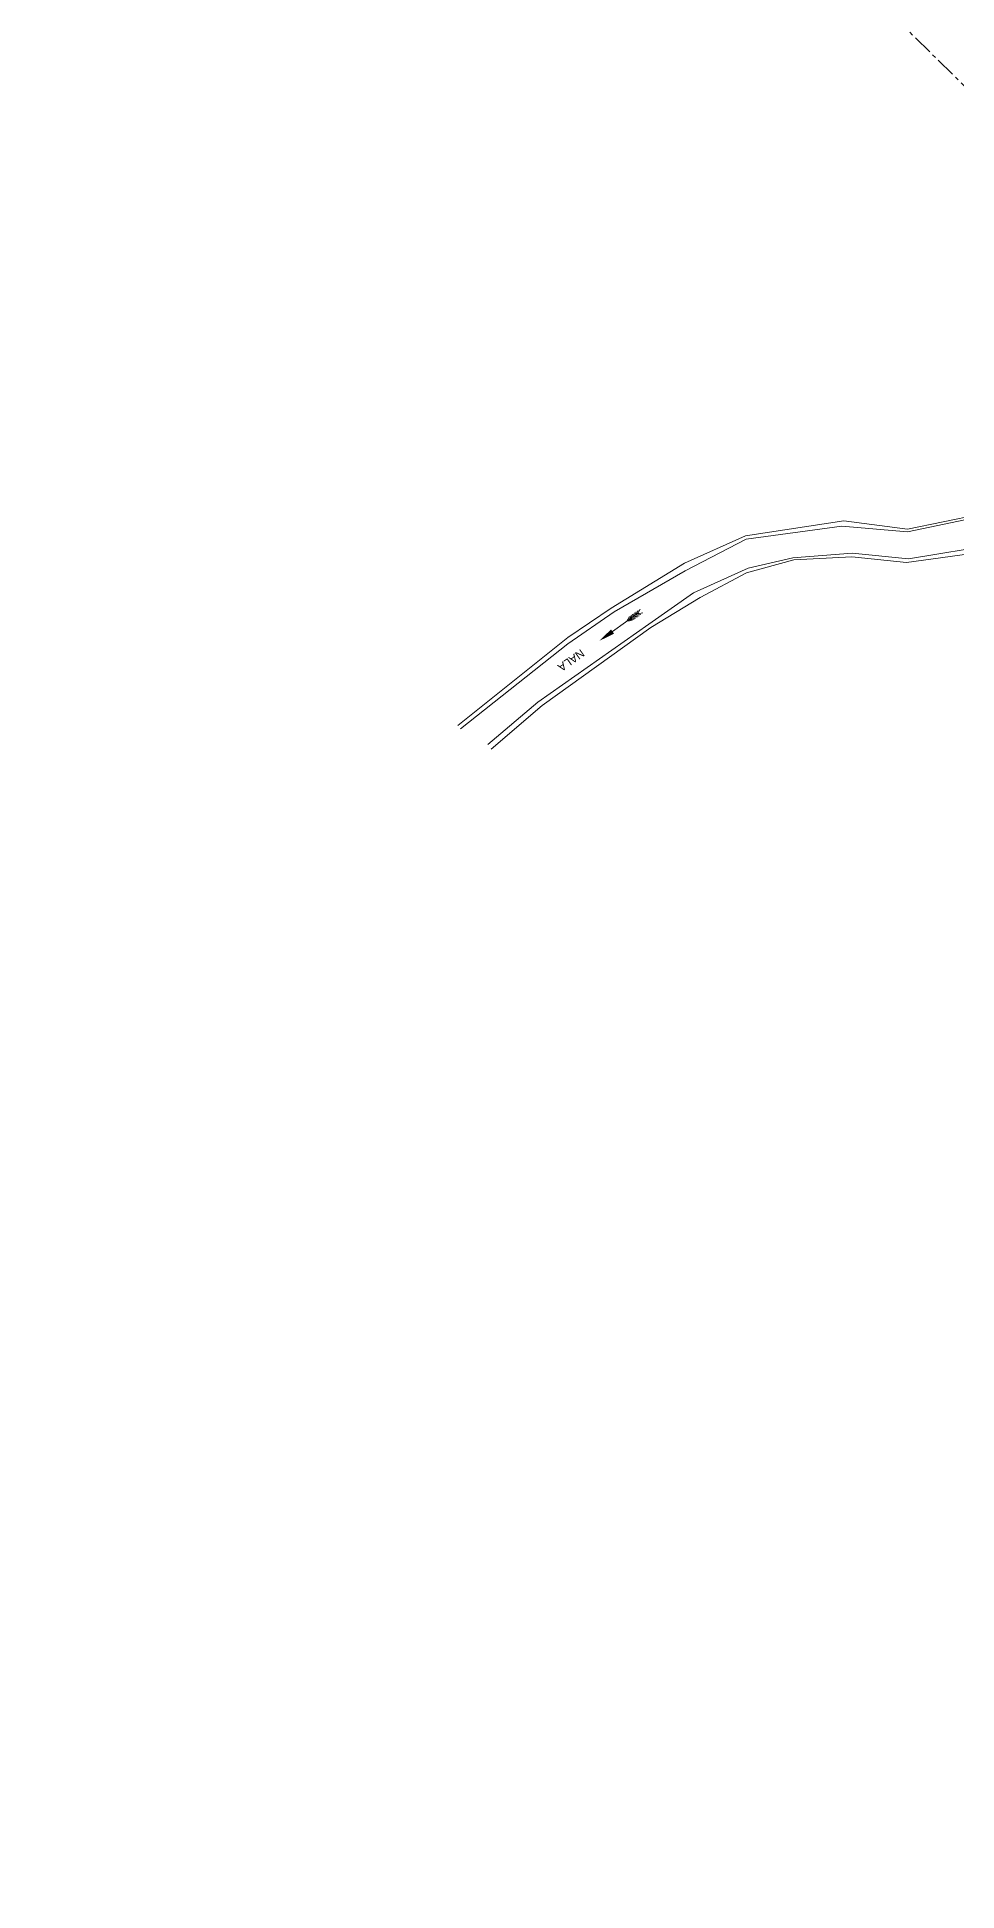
# Model space of a CAD drawing. Header units: metres. Extents: x 628572 to 633121, y 3388024 to 3391117.
# Drawn here: x 631631 to 631918, y 3389591 to 3390170 of the extents above; entities that cross this region are included whole.
import ezdxf

# ---------------------------------------------------------------- set-up
doc = ezdxf.new("R2010")
doc.units = ezdxf.units.M
doc.header["$MEASUREMENT"] = 0
doc.linetypes.add('CENTER', pattern=[2, 1.25, -0.25, 0.25, -0.25])
for name, color, linetype, lineweight in [('CANAL_BOTTOM', 5, 'Continuous', 0), ('CANAL_TOP', 5, 'Continuous', 0), ('DFCC BOUNDARY', 6, 'CENTER', 0), ('River Text', 5, 'Continuous', 0), ('Text', 251, 'Continuous', 0)]:
    doc.layers.add(name, color=color, linetype=linetype, lineweight=lineweight)
doc.styles.add('Text', font='arial.ttf', dxfattribs={"height": 2})

# ---------------------------------------------------------------- blocks, each defined once
blk = doc.blocks.new('River A')
at = {"layer": 'River Text'}
for p, q in [((0, 0), (-3.6, 7.5, -1499.5)), ((0.1, 6), (-3.5, 13.6, -1499.5)), ((0.1, 3.3), (-3.5, 10.8, -1499.5)), ((0.2, 9.9), (-3.4, 17.4, -1499.5)), ((0.3, 12.9), (-3.3, 20.5, -1499.5)), ((0.4, 16.4), (-3.2, 24, -1499.5)), ((0.5, 20.3), (-3.1, 27.8, -1499.5)), ((0.5, 22.3), (0, 0)), ((0, 0), (4, 7.4, -1499.5)), ((0.1, 6), (4.1, 13.4, -1499.5)), ((0.1, 3.3), (4.1, 10.7, -1499.5)), ((0.2, 9.9), (4.2, 17.2, -1499.5)), ((0.3, 12.9), (4.3, 20.3, -1499.5)), ((0.4, 16.4), (4.4, 23.8, -1499.5)), ((0.5, 20.3), (4.5, 27.7, -1499.5))]:
    blk.add_line(p, q, dxfattribs=at)
at = {"layer": 'River Text', "flags": 128}
blk.add_lwpolyline([(-0.7, -27.7), (0.5, 22.3)], dxfattribs=at)
at = {"layer": 'River Text', "extrusion": (0, 0, -1)}
blk.add_solid([(-3.5, -27.8), (1.3, -52.7), (4.8, -27.6)], dxfattribs=at)

msp = doc.modelspace()

# ---------------------------------------------------------------- linework, layer by layer
at = {"layer": 'CANAL_BOTTOM', "linetype": 'Continuous', "flags": 128}
for points in [[(631763.31, 3389953.71), (631796.83, 3389980.19), (631811.38, 3389990.22), (631833.55, 3390003.03), (631852.56, 3390012.98), (631882.49, 3390017), (631903, 3390015.27), (631925.9, 3390020.05)], [(631771.87, 3389948.75), (631787.46, 3389962.04), (631822.14, 3389986.35), (631836.15, 3389996.15), (631853.19, 3390003.89), (631867.21, 3390007.12), (631885.65, 3390008.55), (631903.26, 3390006.78), (631931.12, 3390011.38)]]:
    msp.add_lwpolyline(points, dxfattribs=at)
at = {"layer": 'CANAL_TOP', "linetype": 'Continuous', "flags": 128}
for points in [[(631762.45, 3389954.7), (631796.89, 3389982.23), (631810.36, 3389991.39), (631833.28, 3390005.42), (631852.32, 3390013.94), (631883.05, 3390018.66), (631902.94, 3390016.03), (631925.29, 3390020.68)], [(631772.92, 3389947.28), (631788.83, 3389960.95), (631822.75, 3389985.38), (631838.17, 3389994.72), (631852.73, 3390002.42), (631867.44, 3390006.46), (631885.64, 3390007.4), (631902.63, 3390005.62), (631930.74, 3390009.49)]]:
    msp.add_lwpolyline(points, dxfattribs=at)
at = {"layer": 'DFCC BOUNDARY', "ltscale": 5, "flags": 128}
msp.add_lwpolyline([(632010.76, 3390041.44, 0.03442), (631982.04, 3390082.66), (631954.44, 3390118.08), (631922.85, 3390152.49), (631888.23, 3390186.42), (631850.33, 3390219.58), (631828.74, 3390233.56), (631812.94, 3390243.47), (631768.97, 3390270.7), (631744.72, 3390285.61), (631714.71, 3390306.96), (631715.71, 3390311.83), (631688.4, 3390315.25), (631652.85, 3390325.44), (631600.46, 3390339.24), (631546.82, 3390351.25), (631506.59, 3390357.48), (631456.87, 3390359.24), (631406.68, 3390355.99), (631355.79, 3390351.48), (631315.98, 3390344.52), (631272.46, 3390335.04), (631224.59, 3390318.86), (631179.85, 3390301.17), (631137.91, 3390281.13), (631096.41, 3390256.13), (631060.3, 3390228.67), (631020.83, 3390197.37), (630985.42, 3390169.36), (630916.1, 3390101.73), (630878.17, 3390064.55), (630840.45, 3390028.75), (630807.55, 3389995.17), (630773.62, 3389959.26), (630737.88, 3389923.8), (630717.31, 3389899.03), (630685.03, 3389871.14), (630648.51, 3389827.53), (630585.34, 3389778.7), (630551.08, 3389750.02), (630518.3, 3389723.41), (630488.86, 3389702.46), (630383.62, 3389652.7), (630303.04, 3389618.51), (630249.78, 3389610.06), (630182.21, 3389603.79), (630150.9, 3389596.66), (630085.52, 3389590.64), (630054.51, 3389591.94), (630017.49, 3389596.7), (629879.58, 3389628.87), (629848.68, 3389646.13), (629811.33, 3389654.54), (629780.73, 3389661.6), (629751.82, 3389677.8), (629651.6, 3389677.73), (629608.17, 3389733.18), (629531.39, 3389831.85), (629514.59, 3389854.15), (629500.66, 3389871.53), (629485.26, 3389891.81), (629454.85, 3389931.12), (629439.26, 3389950.83), (629420.8, 3389953.6), (629411.46, 3389971.87), (629399.77, 3389994.43), (629379.24, 3390039.87), (629370.66, 3390063.02), (629361.91, 3390086.65), (629349.8, 3390109.88), (629338.61, 3390130.98), (629327.07, 3390153.46), (629315.5, 3390175.4), (629306.68, 3390199.83), (629295.99, 3390221.33), (629286.54, 3390242.05), (629270.67, 3390277.99), (629259.84, 3390300.09), (629248.84, 3390323.81), (629238.2, 3390347.19), (629227.85, 3390370.37), (629217.99, 3390391.94), (629207.47, 3390414.78), (629177.02, 3390483.73), (629157.93, 3390529.57), (629148.13, 3390553.02), (629111.52, 3390617.22), (629091.99, 3390639.03), (629073.63, 3390659.38), (629057.11, 3390679.38), (629042.81, 3390701.36), (629027.13, 3390721.75), (628993.79, 3390758.76), (628993.79, 3390758.76), (628993.79, 3390758.76), (628955.39, 3390792.72)], format="xyb", dxfattribs=at)

# ---------------------------------------------------------------- block references
at = {"layer": 'River Text', "xscale": 0.2, "yscale": 0.2, "zscale": 0.2, "rotation": 306.7634039434624}
msp.add_blockref('River A', (631815.34, 3389987.28), dxfattribs=at)

# ---------------------------------------------------------------- texts
at = {"layer": 'Text', "style": 'Text'}
msp.add_text('NALA', height=2.5, rotation=215.03081, dxfattribs=at).set_placement((631800.91, 3389978.7))

doc.saveas('drawing.dxf')
